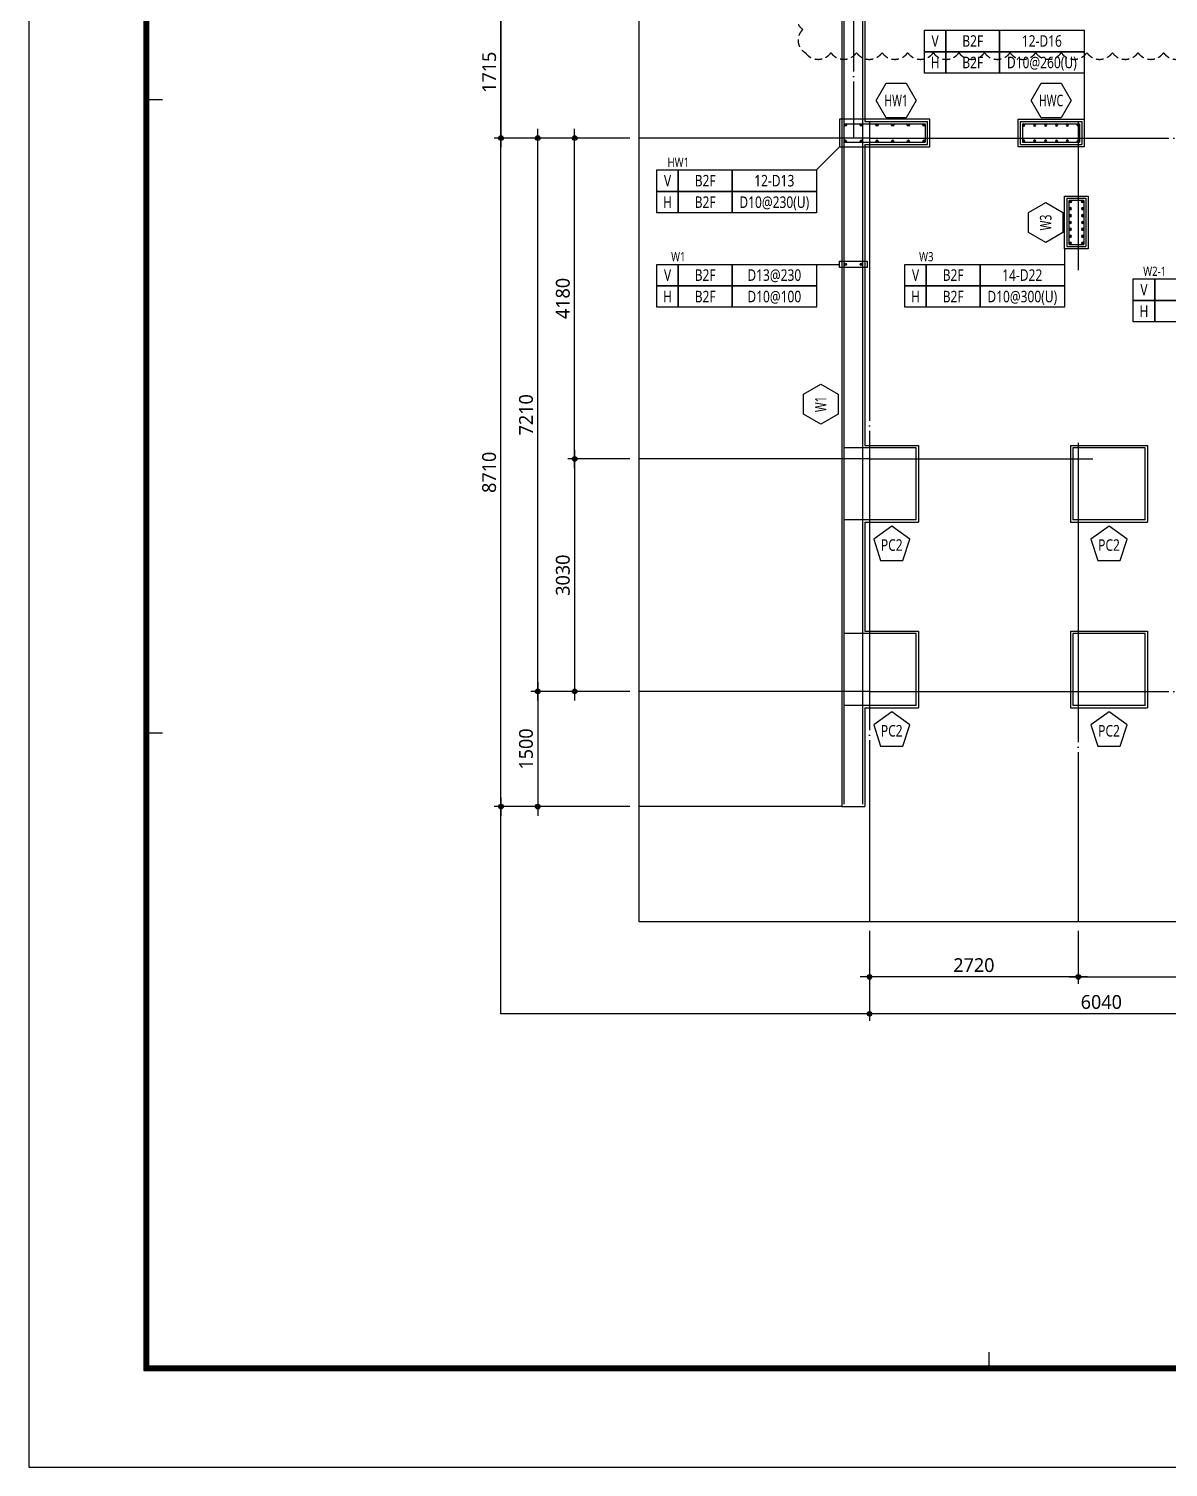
# Model space of a CAD drawing. Header units: millimetres. Extents: x 262481 to 2519995, y -394348 to 364571.
# Drawn here: x 272337 to 287178, y -352129 to -333387 of the extents above; entities that cross this region are included whole.
import ezdxf
from ezdxf.enums import TextEntityAlignment as Align
from ezdxf.xclip import XClip

# ---------------------------------------------------------------- set-up
doc = ezdxf.new("R2010")
doc.units = ezdxf.units.MM
doc.header["$LTSCALE"] = 65
doc.header["$XCLIPFRAME"] = 0
for name, pattern in [('CEN', [62, 60, -1, 0, -1]), ('XS-벽체$0$CEN', [62, 60, -1, 0, -1]), ('XS-벽체$0$HID', [2.3, 1.5, -0.8])]:
    doc.linetypes.add(name, pattern=pattern)
doc.layers.get('Defpoints').update_dxf_attribs({"color": 145})
for name, color, linetype in [('BAR', 2, 'Continuous'), ('BARR', 1, 'Continuous'), ('BOX', 7, 'Continuous'), ('CEN', 1, 'CEN'), ('DIM', 7, 'Continuous'), ('FORM_고양장항A-1BL-S-성능$0$FORM', 7, 'Continuous'), ('LEADER', 7, 'Continuous'), ('M', 7, 'Continuous'), ('NAME-C', 1, 'Continuous'), ('NAME-W', 4, 'Continuous'), ('SEC', 11, 'Continuous'), ('TEXT-배근', 3, 'Continuous'), ('XS-벽체$0$BAR', 3, 'Continuous'), ('XS-벽체$0$CEN', 1, 'XS-벽체$0$CEN'), ('XS-벽체$0$WALL', 4, 'Continuous')]:
    doc.layers.add(name, color=color, linetype=linetype)
for name, color, linetype, plot in [('DEFPOINT', 144, 'Continuous', False), ('FORM_고양장항A-1BL-S-성능$0$DEFPOINT', 144, 'Continuous', False), ('XS-벽체$0$1215', 181, 'XS-벽체$0$HID', False)]:
    doc.layers.add(name, color=color, linetype=linetype, plot=plot)
doc.styles.add('맑은고딕', font='malgun.ttf')
doc.dimstyles.new('DIM_60', dxfattribs={"dimscale": 60, "dimtxt": 3, "dimasz": 1, "dimexe": 1.5, "dimexo": 2, "dimgap": 1, "dimtad": 1, "dimdec": 0, "dimzin": 0, "dimdsep": 46, "dimtxsty": '맑은고딕', "dimblk1": 'DIMDOT', "dimblk2": 'DIMDOT', "dimsah": 1, "dimcen": 0.09, "dimdle": 2, "dimclrd": 7, "dimclre": 7, "dimclrt": 3, "dimadec": 0, "dimazin": 0, "dimtfac": 1, "dimtdec": 0, "dimtix": 1, "dimtmove": 2, "dimatfit": 3, "dimldrblk": 'DIMDOT', "dimfxl": 0, "dimtolj": 1, "dimtzin": 0, "dimarcsym": 0})

# ---------------------------------------------------------------- blocks, each defined once
blk = doc.blocks.new('XS-벽체', base_point=(1093553, 0))
at = {"layer": 'XS-벽체$0$1215'}
blk.add_lwpolyline([(79266, 513560, -0.520567), (78932, 513560, -0.520567), (78599, 513560, -0.520567), (78266, 513560, -0.520567), (77932, 513560, -0.520567), (77599, 513560, -0.520567), (77266, 513560, -0.520567), (76932, 513560, -0.520567), (76599, 513560, -0.520567), (76266, 513560, -0.520567), (75932, 513560, -0.520567), (75599, 513560, -0.520567), (75266, 513560, -0.520567), (74932, 513560, -0.520567), (74599, 513560, -0.520567), (74266, 513560, -0.520567), (74234, 513862, -0.520567), (74234, 514195, -0.520567)], format="xyb", dxfattribs=at)
at = {"layer": 'XS-벽체$0$BAR'}
for p, q in [((74771, 503768), (74771, 517183)), ((75011, 517183), (75011, 503768)), ((71698, 513721), (72193, 514271)), ((74771, 512633), (75826, 512633)), ((77096, 512633), (77836, 512633)), ((74771, 512393), (75826, 512393)), ((77096, 512393), (77836, 512393)), ((77701, 511063), (77701, 511633)), ((77891, 511633), (77891, 511063)), ((75711, 508413), (74771, 508413)), ((75711, 507473), (75711, 508413)), ((78691, 508413), (77751, 508413)), ((77751, 508413), (77751, 507473)), ((78691, 507473), (78691, 508413)), ((75711, 507473), (74771, 507473)), ((78691, 507473), (77751, 507473)), ((75711, 505993), (74771, 505993)), ((75711, 505053), (75711, 505993)), ((78691, 505993), (77751, 505993)), ((77751, 505993), (77751, 505053)), ((78691, 505053), (78691, 505993)), ((75711, 505053), (74771, 505053)), ((78691, 505053), (77751, 505053))]:
    blk.add_line(p, q, dxfattribs=at)
at = {"layer": 'XS-벽체$0$CEN'}
for p, q in [((74891, 517213), (74891, 512448)), ((75101, 512663), (75101, 503738)), ((77821, 512663), (77821, 510728)), ((75101, 512448), (81141, 512448)), ((77821, 508478), (77821, 503738)), ((75101, 508268), (78011, 508268)), ((75101, 505238), (81141, 505238))]:
    blk.add_line(p, q, dxfattribs=at)
at = {"layer": 'XS-벽체$0$WALL'}
for p, q in [((74741, 517213), (74741, 503738)), ((71700, 513678), (72235, 514273)), ((75041, 514013), (75041, 512663)), ((75041, 512663), (75856, 512663)), ((75856, 512363), (75856, 512663)), ((77066, 512363), (77066, 512663)), ((77066, 512663), (77866, 512663)), ((77866, 512663), (77866, 512363)), ((75041, 512363), (75856, 512363)), ((75041, 512363), (75041, 508443)), ((77066, 512363), (77866, 512363)), ((77671, 511663), (77671, 511033)), ((77671, 511663), (77921, 511663)), ((77921, 511663), (77921, 511033)), ((77671, 511033), (77921, 511033)), ((75041, 508443), (75741, 508443)), ((75741, 508443), (75741, 507443)), ((77721, 508443), (78721, 508443)), ((77721, 508443), (77721, 507443)), ((78721, 508443), (78721, 507443)), ((75041, 507443), (75041, 506023)), ((75041, 507443), (75741, 507443)), ((77721, 507443), (78721, 507443)), ((75041, 506023), (75741, 506023)), ((75741, 506023), (75741, 505023)), ((77721, 506023), (78721, 506023)), ((77721, 506023), (77721, 505023)), ((78721, 506023), (78721, 505023)), ((75041, 505023), (75041, 503738)), ((75041, 505023), (75741, 505023)), ((77721, 505023), (78721, 505023)), ((74741, 503738), (75041, 503738))]:
    blk.add_line(p, q, dxfattribs=at)
blk = doc.blocks.new('DIMDOT')
at = {"layer": 'DIM', "linetype": 'Continuous'}
blk.add_line((-2, 0), (2, 0), dxfattribs=at)
for radius in [0.5, 0.25]:
    blk.add_circle((0, 0), radius, dxfattribs=at)
blk = doc.blocks.new('*D198')
at = {"layer": 'Defpoints', "color": 0, "linetype": 'Continuous', "transparency": 16777216}
for p in [(278487, -334811), (280287, -334811), (280287, -343521)]:
    blk.add_point(p, dxfattribs=at)
at = {"layer": 'DIM', "color": 7, "linetype": 'Continuous', "lineweight": -2, "transparency": 16777216}
for p, q in [((280167, -334811), (278397, -334811)), ((278487, -343461), (278487, -334871)), ((280167, -343521), (278397, -343521))]:
    blk.add_line(p, q, dxfattribs=at)
at = {"layer": 'DIM', "color": 7, "linetype": 'Continuous', "lineweight": -2, "transparency": 16777216, "xscale": 60, "yscale": 60, "zscale": 60}
for p, rotation in [((278487, -334811), 90), ((278487, -343521), 270)]:
    blk.add_blockref('DIMDOT', p, dxfattribs=dict(at, rotation=rotation))
at = {"layer": 'DIM', "color": 3, "linetype": 'Continuous', "transparency": 16777216, "insert": (278334, -339166), "char_height": 180, "attachment_point": 5, "rotation": 90, "style": '맑은고딕'}
blk.add_mtext('\\A1;8710', dxfattribs=at)
blk = doc.blocks.new('*D199')
at = {"layer": 'Defpoints', "color": 0, "linetype": 'Continuous', "transparency": 16777216}
for p in [(278967, -334811), (280287, -334811), (280287, -342021)]:
    blk.add_point(p, dxfattribs=at)
at = {"layer": 'DIM', "color": 7, "linetype": 'Continuous', "lineweight": -2, "transparency": 16777216}
for p, q in [((280167, -334811), (278877, -334811)), ((278967, -341961), (278967, -334871)), ((280167, -342021), (278877, -342021))]:
    blk.add_line(p, q, dxfattribs=at)
at = {"layer": 'DIM', "color": 7, "linetype": 'Continuous', "lineweight": -2, "transparency": 16777216, "xscale": 60, "yscale": 60, "zscale": 60}
for p, rotation in [((278967, -334811), 90), ((278967, -342021), 270)]:
    blk.add_blockref('DIMDOT', p, dxfattribs=dict(at, rotation=rotation))
at = {"layer": 'DIM', "color": 3, "linetype": 'Continuous', "transparency": 16777216, "insert": (278814, -338416), "char_height": 180, "attachment_point": 5, "rotation": 90, "style": '맑은고딕'}
blk.add_mtext('\\A1;7210', dxfattribs=at)
blk = doc.blocks.new('*D200')
at = {"layer": 'Defpoints', "color": 0, "linetype": 'Continuous', "transparency": 16777216}
for p in [(280287, -342021), (278967, -343521), (280287, -343521)]:
    blk.add_point(p, dxfattribs=at)
at = {"layer": 'DIM', "color": 7, "linetype": 'Continuous', "lineweight": -2, "transparency": 16777216}
for p, q in [((280167, -342021), (278877, -342021)), ((278967, -342081), (278967, -343461)), ((280167, -343521), (278877, -343521))]:
    blk.add_line(p, q, dxfattribs=at)
at = {"layer": 'DIM', "color": 7, "linetype": 'Continuous', "lineweight": -2, "transparency": 16777216, "xscale": 60, "yscale": 60, "zscale": 60}
for p, rotation in [((278967, -342021), 90), ((278967, -343521), 270)]:
    blk.add_blockref('DIMDOT', p, dxfattribs=dict(at, rotation=rotation))
at = {"layer": 'DIM', "color": 3, "linetype": 'Continuous', "transparency": 16777216, "insert": (278814, -342771), "char_height": 180, "attachment_point": 5, "rotation": 90, "style": '맑은고딕'}
blk.add_mtext('\\A1;1500', dxfattribs=at)
blk = doc.blocks.new('*D201')
at = {"layer": 'Defpoints', "color": 0, "linetype": 'Continuous', "transparency": 16777216}
for p in [(279447, -334811), (280287, -334811), (280287, -338991)]:
    blk.add_point(p, dxfattribs=at)
at = {"layer": 'DIM', "color": 7, "linetype": 'Continuous', "lineweight": -2, "transparency": 16777216}
for p, q in [((280167, -334811), (279357, -334811)), ((279447, -338931), (279447, -334871)), ((280167, -338991), (279357, -338991))]:
    blk.add_line(p, q, dxfattribs=at)
at = {"layer": 'DIM', "color": 7, "linetype": 'Continuous', "lineweight": -2, "transparency": 16777216, "xscale": 60, "yscale": 60, "zscale": 60}
for p, rotation in [((279447, -334811), 90), ((279447, -338991), 270)]:
    blk.add_blockref('DIMDOT', p, dxfattribs=dict(at, rotation=rotation))
at = {"layer": 'DIM', "color": 3, "linetype": 'Continuous', "transparency": 16777216, "insert": (279294, -336901), "char_height": 180, "attachment_point": 5, "rotation": 90, "style": '맑은고딕'}
blk.add_mtext('\\A1;4180', dxfattribs=at)
blk = doc.blocks.new('*D202')
at = {"layer": 'Defpoints', "color": 0, "linetype": 'Continuous', "transparency": 16777216}
for p in [(280287, -333096), (278487, -334811), (280287, -334811)]:
    blk.add_point(p, dxfattribs=at)
at = {"layer": 'DIM', "color": 7, "linetype": 'Continuous', "lineweight": -2, "transparency": 16777216}
for p, q in [((280167, -333096), (278397, -333096)), ((278487, -333156), (278487, -334751)), ((280167, -334811), (278397, -334811))]:
    blk.add_line(p, q, dxfattribs=at)
at = {"layer": 'DIM', "color": 7, "linetype": 'Continuous', "lineweight": -2, "transparency": 16777216, "xscale": 60, "yscale": 60, "zscale": 60}
for p, rotation in [((278487, -333096), 90), ((278487, -334811), 270)]:
    blk.add_blockref('DIMDOT', p, dxfattribs=dict(at, rotation=rotation))
at = {"layer": 'DIM', "color": 3, "linetype": 'Continuous', "transparency": 16777216, "insert": (278334, -333954), "char_height": 180, "attachment_point": 5, "rotation": 90, "style": '맑은고딕'}
blk.add_mtext('\\A1;1715', dxfattribs=at)
blk = doc.blocks.new('*D255')
at = {"layer": 'Defpoints', "color": 0, "linetype": 'Continuous', "transparency": 16777216}
for p in [(280287, -338991), (279447, -342021), (280287, -342021)]:
    blk.add_point(p, dxfattribs=at)
at = {"layer": 'DIM', "color": 7, "linetype": 'Continuous', "lineweight": -2, "transparency": 16777216}
for p, q in [((280167, -338991), (279357, -338991)), ((279447, -339051), (279447, -341961)), ((280167, -342021), (279357, -342021))]:
    blk.add_line(p, q, dxfattribs=at)
at = {"layer": 'DIM', "color": 7, "linetype": 'Continuous', "lineweight": -2, "transparency": 16777216, "xscale": 60, "yscale": 60, "zscale": 60}
for p, rotation in [((279447, -338991), 90), ((279447, -342021), 270)]:
    blk.add_blockref('DIMDOT', p, dxfattribs=dict(at, rotation=rotation))
at = {"layer": 'DIM', "color": 3, "linetype": 'Continuous', "transparency": 16777216, "insert": (279294, -340506), "char_height": 180, "attachment_point": 5, "rotation": 90, "style": '맑은고딕'}
blk.add_mtext('\\A1;3030', dxfattribs=at)
blk = doc.blocks.new('*D259')
at = {"layer": 'Defpoints', "color": 0, "linetype": 'Continuous', "transparency": 16777216}
for p in [(283287, -345021), (289327, -345021), (283287, -346221)]:
    blk.add_point(p, dxfattribs=at)
at = {"layer": 'DIM', "color": 7, "linetype": 'Continuous', "lineweight": -2, "transparency": 16777216}
for p, q in [((283287, -345141), (283287, -346311)), ((289327, -345141), (289327, -346311)), ((289267, -346221), (283347, -346221))]:
    blk.add_line(p, q, dxfattribs=at)
at = {"layer": 'DIM', "color": 7, "linetype": 'Continuous', "lineweight": -2, "transparency": 16777216, "xscale": 60, "yscale": 60, "zscale": 60, "rotation": 180}
blk.add_blockref('DIMDOT', (283287, -346221), dxfattribs=at)
at = {"layer": 'DIM', "color": 7, "linetype": 'Continuous', "lineweight": -2, "transparency": 16777216, "xscale": 60, "yscale": 60, "zscale": 60}
blk.add_blockref('DIMDOT', (289327, -346221), dxfattribs=at)
at = {"layer": 'DIM', "color": 3, "linetype": 'Continuous', "transparency": 16777216, "insert": (286307, -346068), "char_height": 180, "attachment_point": 5, "style": '맑은고딕'}
blk.add_mtext('\\A1;6040', dxfattribs=at)
blk = doc.blocks.new('*D260')
at = {"layer": 'Defpoints', "color": 0, "linetype": 'Continuous', "transparency": 16777216}
for p in [(283287, -345021), (286007, -345021), (283287, -345741)]:
    blk.add_point(p, dxfattribs=at)
at = {"layer": 'DIM', "color": 7, "linetype": 'Continuous', "lineweight": -2, "transparency": 16777216}
for p, q in [((283287, -345141), (283287, -345831)), ((286007, -345141), (286007, -345831)), ((285947, -345741), (283347, -345741))]:
    blk.add_line(p, q, dxfattribs=at)
at = {"layer": 'DIM', "color": 7, "linetype": 'Continuous', "lineweight": -2, "transparency": 16777216, "xscale": 60, "yscale": 60, "zscale": 60, "rotation": 180}
blk.add_blockref('DIMDOT', (283287, -345741), dxfattribs=at)
at = {"layer": 'DIM', "color": 7, "linetype": 'Continuous', "lineweight": -2, "transparency": 16777216, "xscale": 60, "yscale": 60, "zscale": 60}
blk.add_blockref('DIMDOT', (286007, -345741), dxfattribs=at)
at = {"layer": 'DIM', "color": 3, "linetype": 'Continuous', "transparency": 16777216, "insert": (284647, -345588), "char_height": 180, "attachment_point": 5, "style": '맑은고딕'}
blk.add_mtext('\\A1;2720', dxfattribs=at)
blk = doc.blocks.new('*D261')
at = {"layer": 'Defpoints', "color": 0, "linetype": 'Continuous', "transparency": 16777216}
for p in [(286007, -345021), (289327, -345021), (289327, -345741)]:
    blk.add_point(p, dxfattribs=at)
at = {"layer": 'DIM', "color": 7, "linetype": 'Continuous', "lineweight": -2, "transparency": 16777216}
for p, q in [((286007, -345141), (286007, -345831)), ((289327, -345141), (289327, -345831)), ((286067, -345741), (289267, -345741))]:
    blk.add_line(p, q, dxfattribs=at)
at = {"layer": 'DIM', "color": 7, "linetype": 'Continuous', "lineweight": -2, "transparency": 16777216, "xscale": 60, "yscale": 60, "zscale": 60, "rotation": 180}
blk.add_blockref('DIMDOT', (286007, -345741), dxfattribs=at)
at = {"layer": 'DIM', "color": 7, "linetype": 'Continuous', "lineweight": -2, "transparency": 16777216, "xscale": 60, "yscale": 60, "zscale": 60}
blk.add_blockref('DIMDOT', (289327, -345741), dxfattribs=at)
at = {"layer": 'DIM', "color": 3, "linetype": 'Continuous', "transparency": 16777216, "insert": (287667, -345588), "char_height": 180, "attachment_point": 5, "style": '맑은고딕'}
blk.add_mtext('\\A1;3320', dxfattribs=at)
blk = doc.blocks.new('BAR')
at = {"layer": 'BARR'}
h = blk.add_hatch(color=256, dxfattribs=at)
edge = h.paths.add_edge_path()
edge.add_arc((0, 0), 15, 0, 360)
blk.add_circle((0, 0), 15, dxfattribs=at)
blk = doc.blocks.new('FORM_고양장항A-1BL-S-성능')
at = {"layer": 'FORM_고양장항A-1BL-S-성능$0$DEFPOINT', "color": 1}
for p, q in [((26, 297), (29, 297)), ((26, 159.5), (29, 159.5)), ((208.5, 22), (208.5, 25))]:
    blk.add_line(p, q, dxfattribs=at)
at = {"layer": 'FORM_고양장항A-1BL-S-성능$0$DEFPOINT'}
blk.add_lwpolyline([(0, 594), (0, 0), (841, 0), (841, 594), (0, 594)], dxfattribs=at)
at = {"layer": 'FORM_고양장항A-1BL-S-성능$0$FORM'}
for points in [[(25, 573), (25, 21), (757, 21), (757, 573)], [(26, 572), (26, 22), (756, 22), (756, 572)]]:
    blk.add_lwpolyline(points, close=True, dxfattribs=at)
at = {"layer": 'FORM_고양장항A-1BL-S-성능$0$FORM', "const_width": 1}
blk.add_lwpolyline([(25.5, 572.5), (25.5, 21.5), (756.5, 21.5), (756.5, 572.5)], close=True, dxfattribs=at)

msp = doc.modelspace()

# ---------------------------------------------------------------- linework, layer by layer
at = {"layer": 'BAR'}
for p, q in [((284012.4, -334626.3), (284012.4, -334866.3)), ((285282.4, -334626.3), (285282.4, -334866.3)), ((286022.4, -334626.3), (286022.4, -334866.3)), ((286077.4, -335626.3), (285887.4, -335626.3)), ((285887.4, -336196.3), (286077.4, -336196.3))]:
    msp.add_line(p, q, dxfattribs=at)
at = {"layer": 'BOX'}
msp.add_line((282897.4, -334926.3), (282597.4, -335226.3), dxfattribs=at)
for points in [[(284282.4, -333406.3), (284282.4, -333686.3), (284002.4, -333686.3), (284002.4, -333406.3)], [(284982.4, -333406.3), (284982.4, -333686.3), (284282.4, -333686.3), (284282.4, -333406.3)], [(286082.4, -333406.3), (286082.4, -333686.3), (284982.4, -333686.3), (284982.4, -333406.3)], [(284282.4, -333686.3), (284282.4, -333966.3), (284002.4, -333966.3), (284002.4, -333686.3)], [(284982.4, -333686.3), (284982.4, -333966.3), (284282.4, -333966.3), (284282.4, -333686.3)], [(286082.4, -333686.3), (286082.4, -333966.3), (284982.4, -333966.3), (284982.4, -333686.3)], [(280797.4, -335226.3), (280797.4, -335506.3), (280517.4, -335506.3), (280517.4, -335226.3)], [(281497.4, -335226.3), (281497.4, -335506.3), (280797.4, -335506.3), (280797.4, -335226.3)], [(282597.4, -335226.3), (282597.4, -335506.3), (281497.4, -335506.3), (281497.4, -335226.3)], [(280797.4, -335506.3), (280797.4, -335786.3), (280517.4, -335786.3), (280517.4, -335506.3)], [(281497.4, -335506.3), (281497.4, -335786.3), (280797.4, -335786.3), (280797.4, -335506.3)], [(282597.4, -335506.3), (282597.4, -335786.3), (281497.4, -335786.3), (281497.4, -335506.3)], [(280797.4, -336456.3), (280797.4, -336736.3), (280517.4, -336736.3), (280517.4, -336456.3)], [(281497.4, -336456.3), (281497.4, -336736.3), (280797.4, -336736.3), (280797.4, -336456.3)], [(282597.4, -336456.3), (282597.4, -336736.3), (281497.4, -336736.3), (281497.4, -336456.3)], [(284027.4, -336456.3), (284027.4, -336736.3), (283747.4, -336736.3), (283747.4, -336456.3)], [(284727.4, -336456.3), (284727.4, -336736.3), (284027.4, -336736.3), (284027.4, -336456.3)], [(285827.4, -336456.3), (285827.4, -336736.3), (284727.4, -336736.3), (284727.4, -336456.3)], [(280797.4, -336736.3), (280797.4, -337016.3), (280517.4, -337016.3), (280517.4, -336736.3)], [(281497.4, -336736.3), (281497.4, -337016.3), (280797.4, -337016.3), (280797.4, -336736.3)], [(282597.4, -336736.3), (282597.4, -337016.3), (281497.4, -337016.3), (281497.4, -336736.3)], [(284027.4, -336736.3), (284027.4, -337016.3), (283747.4, -337016.3), (283747.4, -336736.3)], [(284727.4, -336736.3), (284727.4, -337016.3), (284027.4, -337016.3), (284027.4, -336736.3)], [(285827.4, -336736.3), (285827.4, -337016.3), (284727.4, -337016.3), (284727.4, -336736.3)], [(287002.4, -336646.3), (287002.4, -336926.3), (286722.4, -336926.3), (286722.4, -336646.3)], [(287702.4, -336646.3), (287702.4, -336926.3), (287002.4, -336926.3), (287002.4, -336646.3)], [(287002.4, -336926.3), (287002.4, -337206.3), (286722.4, -337206.3), (286722.4, -336926.3)], [(287702.4, -336926.3), (287702.4, -337206.3), (287002.4, -337206.3), (287002.4, -336926.3)]]:
    msp.add_lwpolyline(points, close=True, dxfattribs=at)
at = {"layer": 'CEN'}
for p, q in [((283287.4, -334811.3), (280287.4, -334811.3)), ((283287.4, -338991.3), (280287.4, -338991.3)), ((283287.4, -342021.3), (280287.4, -342021.3)), ((282927.4, -343521.3), (280287.4, -343521.3)), ((283287.4, -343521.3), (283287.4, -345021.3)), ((286007.4, -343521.3), (286007.4, -345021.3))]:
    msp.add_line(p, q, dxfattribs=at)
at = {"layer": 'DEFPOINT'}
for points in [[(278487.4, -322396.3), (312027.4, -322396.3), (312027.4, -346221.3), (278487.4, -346221.3)], [(280287.4, -323596.3), (310227.4, -323596.3), (310227.4, -345021.3), (280287.4, -345021.3)]]:
    msp.add_lwpolyline(points, close=True, dxfattribs=at)
at = {"layer": 'LEADER'}
for p, q in [((286082.4, -333966.3), (286082.4, -334566.3)), ((285827.4, -336256.3), (285827.4, -336456.3)), ((282597.4, -336456.3), (282897.4, -336456.3))]:
    msp.add_line(p, q, dxfattribs=at)
for points in [[(284072.4, -334566.3), (282897.4, -334566.3), (282897.4, -334926.3), (284072.4, -334926.3)], [(285222.4, -334566.3), (286082.4, -334566.3), (286082.4, -334926.3), (285222.4, -334926.3)], [(285827.4, -335566.3), (286137.4, -335566.3), (286137.4, -336256.3), (285827.4, -336256.3)], [(282897.4, -336496.3), (282897.4, -336416.3), (283257.4, -336416.3), (283257.4, -336496.3)]]:
    msp.add_lwpolyline(points, close=True, dxfattribs=at)
at = {"layer": 'M'}
for points in [[(283505, -334546.3), (283375.1, -334321.3), (283505, -334096.3), (283764.8, -334096.3), (283894.7, -334321.3), (283764.8, -334546.3)], [(285522.5, -334546.3), (285392.6, -334321.3), (285522.5, -334096.3), (285782.3, -334096.3), (285912.2, -334321.3), (285782.3, -334546.3)], [(285807.4, -336041.2), (285582.4, -336171.1), (285357.4, -336041.2), (285357.4, -335781.3), (285582.4, -335651.4), (285807.4, -335781.3)], [(282877.4, -338408.4), (282652.4, -338538.3), (282427.4, -338408.4), (282427.4, -338148.6), (282652.4, -338018.7), (282877.4, -338148.6)], [(283722.7, -340313.5), (283812.6, -340037.1), (283577.4, -339866.3), (283342.3, -340037.1), (283432.1, -340313.5)], [(286552.7, -340313.5), (286642.6, -340037.1), (286407.4, -339866.3), (286172.3, -340037.1), (286262.1, -340313.5)], [(283722.7, -342733.5), (283812.6, -342457.1), (283577.4, -342286.3), (283342.3, -342457.1), (283432.1, -342733.5)], [(286552.7, -342733.5), (286642.6, -342457.1), (286407.4, -342286.3), (286172.3, -342457.1), (286262.1, -342733.5)]]:
    msp.add_lwpolyline(points, close=True, dxfattribs=at)

# ---------------------------------------------------------------- block references
at = {"xscale": 60, "yscale": 60, "zscale": 60}
msp.add_blockref('FORM_고양장항A-1BL-S-성능', (272337.4, -352128.8), dxfattribs=at)
at = {"layer": 'BARR'}
for p, rotation in [((282972.4, -334641.3), 179.9999999999993), ((283182.4, -334641.3), 179.9999999999993), ((283386.2, -334641.3), 179.9999999999993), ((283589.9, -334641.3), 179.9999999999993), ((283793.7, -334641.3), 179.9999999999993), ((283997.4, -334641.3), 179.9999999999993), ((286007.4, -334641.3), 180), ((282972.4, -334851.3), 179.9999999999993), ((283182.4, -334851.3), 179.9999999999993), ((283386.2, -334851.3), 179.9999999999993), ((283589.9, -334851.3), 179.9999999999993), ((283793.7, -334851.3), 179.9999999999993), ((283997.4, -334851.3), 179.9999999999993), ((286007.4, -334851.3), 180), ((285902.4, -335641.3), 179.9999999999993), ((286062.4, -335641.3), 179.9999999999993), ((282972.4, -336456.3), 179.9999999999993), ((283182.4, -336456.3), 179.9999999999993)]:
    msp.add_blockref('BAR', p, dxfattribs=dict(at, rotation=rotation))
at = {"layer": 'BARR', "xscale": -1, "rotation": 180}
for p in [(285297.4, -334641.3), (285439.4, -334641.3), (285581.4, -334641.3), (285723.4, -334641.3), (285865.4, -334641.3), (285297.4, -334851.3), (285439.4, -334851.3), (285581.4, -334851.3), (285723.4, -334851.3), (285865.4, -334851.3)]:
    msp.add_blockref('BAR', p, dxfattribs=at)
at = {"layer": 'BARR', "xscale": -1}
for p in [(285902.4, -335731.3), (285902.4, -335821.3), (286062.4, -335731.3), (286062.4, -335821.3), (285902.4, -335911.3), (285902.4, -336001.3), (286062.4, -335911.3), (286062.4, -336001.3), (285902.4, -336091.3), (285902.4, -336181.3), (286062.4, -336091.3), (286062.4, -336181.3)]:
    msp.add_blockref('BAR', p, dxfattribs=at)
at = {"layer": 'SEC'}
ref = msp.add_blockref('XS-벽체', (1301739.3, -847258.8), dxfattribs=at)
XClip(ref).set_block_clipping_path([(72100.6265650128, 502237.5453104086), (102040.6265650042, 523662.5453104066)])

# ---------------------------------------------------------------- texts
at = {"layer": 'NAME-C', "style": '맑은고딕', "width": 0.8}
for p in [(283577.4, -340113.5), (286407.4, -340113.5), (283577.4, -342533.5), (286407.4, -342533.5)]:
    msp.add_text('PC2', height=150, dxfattribs=at).set_placement(p, align=Align.MIDDLE_CENTER)
at = {"layer": 'NAME-W', "style": '맑은고딕', "width": 0.7}
for s, p in [('HW1', (283634.9, -334321.3)), ('HWC', (285652.4, -334321.3))]:
    msp.add_text(s, height=150, dxfattribs=at).set_placement(p, align=Align.MIDDLE)
for s, p in [('W3', (285582.4, -335911.3)), ('W1', (282652.4, -338278.5))]:
    msp.add_text(s, height=150, rotation=90, dxfattribs=at).set_placement(p, align=Align.MIDDLE)
at = {"layer": 'TEXT-배근', "style": '맑은고딕', "width": 0.8}
for s, p in [('V', (284142.4, -333546.3)), ('B2F', (284632.4, -333546.3)), ('12-D16', (285532.4, -333546.3)), ('H', (284142.4, -333826.3)), ('B2F', (284632.4, -333826.3)), ('D10@260(U)', (285532.4, -333826.3)), ('V', (280657.4, -335366.3)), ('B2F', (281147.4, -335366.3)), ('12-D13', (282047.4, -335366.3)), ('H', (280657.4, -335646.3)), ('B2F', (281147.4, -335646.3)), ('D10@230(U)', (282047.4, -335646.3)), ('V', (280657.4, -336596.3)), ('B2F', (281147.4, -336596.3)), ('D13@230', (282047.4, -336596.3)), ('V', (283887.4, -336596.3)), ('B2F', (284377.4, -336596.3)), ('14-D22', (285277.4, -336596.3)), ('V', (286862.4, -336786.3)), ('H', (280657.4, -336876.3)), ('B2F', (281147.4, -336876.3)), ('H', (283887.4, -336876.3)), ('B2F', (284377.4, -336876.3)), ('D10@300(U)', (285277.4, -336876.3)), ('H', (286862.4, -337066.3))]:
    msp.add_text(s, height=150, dxfattribs=at).set_placement(p, align=Align.MIDDLE_CENTER)
at = {"layer": 'TEXT-배근', "color": 2, "style": '맑은고딕', "width": 0.8}
for s, p in [('HW1', (280797.4, -335126.3)), ('W1', (280797.4, -336356.3)), ('W3', (284027.4, -336356.3)), ('W2-1', (287002.4, -336546.3))]:
    msp.add_text(s, height=120, dxfattribs=at).set_placement(p, align=Align.MIDDLE_CENTER)
at = {"layer": 'TEXT-배근', "color": 1, "style": '맑은고딕', "width": 0.8}
msp.add_text('D10@100', height=150, dxfattribs=at).set_placement((282047.4, -336876.3), align=Align.MIDDLE_CENTER)

# ---------------------------------------------------------------- dimensions: what is measured, and where the dimension line sits
at = {"layer": 'DIM', "linetype": 'Continuous'}
for base, p1, p2, angle, picture, middle in [((278487.4, -334811.3), (280287.4, -333096.3), (280287.4, -334811.3), 270, '*D202', (278333.9, -333953.8)), ((278487.4, -334811.3), (280287.4, -343521.3), (280287.4, -334811.3), 90, '*D198', (278333.9, -339166.3)), ((278967.4, -334811.3), (280287.4, -342021.3), (280287.4, -334811.3), 90, '*D199', (278813.9, -338416.3)), ((279447.4, -334811.3), (280287.4, -338991.3), (280287.4, -334811.3), 90, '*D201', (279293.9, -336901.3)), ((279447.4, -342021.3), (280287.4, -338991.3), (280287.4, -342021.3), 270, '*D255', (279294.4, -340506.3)), ((278967.4, -343521.3), (280287.4, -342021.3), (280287.4, -343521.3), 270, '*D200', (278813.9, -342771.3)), ((283287.4, -346221.3), (289327.4, -345021.3), (283287.4, -345021.3), 180, '*D259', (286307.4, -346068.3)), ((283287.4, -345741.3), (286007.4, -345021.3), (283287.4, -345021.3), 180, '*D260', (284647.4, -345588.3))]:
    dim = msp.add_linear_dim(base=base, p1=p1, p2=p2, angle=angle, dimstyle='DIM_60', dxfattribs=at)
    dim.commit()
    dim.dimension.update_dxf_attribs({"geometry": picture, "text_midpoint": middle})
dim = msp.add_linear_dim(base=(289327.4, -345741.3), p1=(286007.4, -345021.3), p2=(289327.4, -345021.3), dimstyle='DIM_60', dxfattribs=at)
dim.commit()
dim.dimension.update_dxf_attribs({"geometry": '*D261', "text_midpoint": (287667.4, -345588.3)})

doc.saveas('drawing.dxf')
